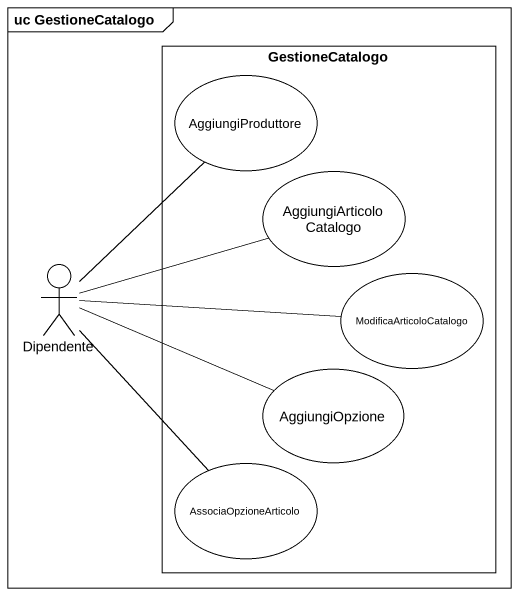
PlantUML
@startuml
mainframe uc GestioneCatalogo
rectangle GestioneCatalogo {
  usecase AggiungiProduttore
  usecase AggiungiArticoloCatalogo
  usecase ModificaArticoloCatalogo
  usecase AggiungiOpzione
  usecase AssociaOpzioneArticolo
}
actor Dipendente
Dipendente -up- AggiungiProduttore
Dipendente -right- AggiungiArticoloCatalogo
Dipendente -right- ModificaArticoloCatalogo
Dipendente -right- AggiungiOpzione
Dipendente -- AssociaOpzioneArticolo
@enduml
